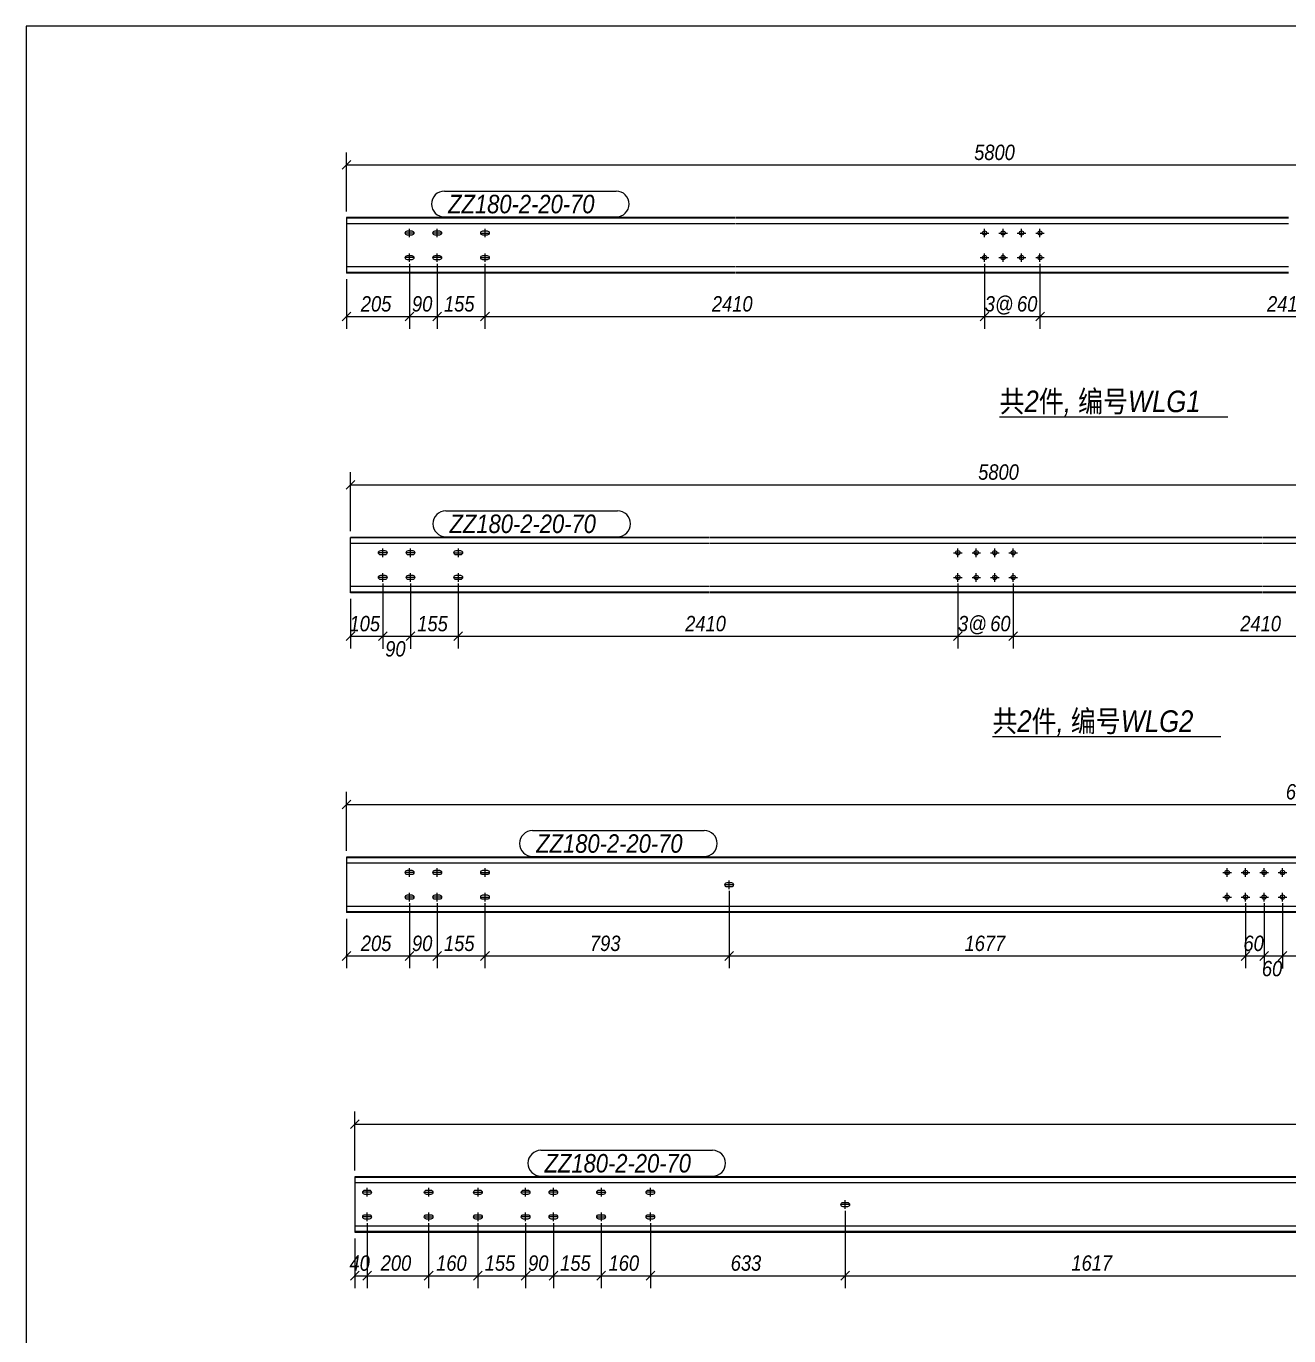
# Model space of a CAD drawing. Extents: x 857 to 4439, y -1249 to 4637.
# Drawn here: x 3255.8 to 3460.8, y 4424.6 to 4637.2 of the extents above; entities that cross this region are included whole.
import ezdxf

# ---------------------------------------------------------------- set-up
doc = ezdxf.new("R2010")
doc.units = 0
doc.header["$LTSCALE"] = 1000
doc.header["$MEASUREMENT"] = 0
doc.linetypes.add('XKITLINE00', pattern=[0])
doc.linetypes.add('XKITLINE02', pattern=[4, 2, -2])
for name, color, linetype, lineweight in [('Bolt', 7, 'Continuous', 0), ('DrawingSheet', 5, 'Continuous', 0), ('OtherObjectType', 1, 'Continuous', 0), ('Part', 2, 'Continuous', 0), ('PartMark', 3, 'Continuous', 0), ('Z-DIMENSIONS', 1, 'Continuous', 0)]:
    doc.layers.add(name, color=color, linetype=linetype, lineweight=lineweight)
doc.styles.add('Arial Italic', font='ariali.ttf')

# ---------------------------------------------------------------- blocks, each defined once
blk = doc.blocks.new('屋面檩条B区高跨一')
at = {"layer": 'Bolt', "color": 3, "linetype": 'XKITLINE00', "lineweight": 0}
for p, q in [((66.55, 381.43), (66.58, 381.56)), ((66.58, 381.3), (66.55, 381.43)), ((66.55, 381.43), (66.55, 381.43)), ((67.95, 381.43), (66.55, 381.43)), ((66.58, 381.56), (66.65, 381.68)), ((66.65, 381.18), (66.58, 381.3)), ((66.65, 381.68), (66.77, 381.75)), ((66.77, 381.11), (66.65, 381.18)), ((66.77, 381.75), (66.9, 381.78)), ((66.9, 381.08), (66.77, 381.11)), ((66.9, 381.78), (67.6, 381.78)), ((67.6, 381.08), (66.9, 381.08)), ((67.25, 380.73), (67.25, 382.13)), ((67.6, 381.78), (67.73, 381.75)), ((67.73, 381.11), (67.6, 381.08)), ((67.73, 381.75), (67.85, 381.68)), ((67.85, 381.18), (67.73, 381.11)), ((67.85, 381.68), (67.92, 381.56)), ((67.92, 381.3), (67.85, 381.18)), ((67.92, 381.56), (67.95, 381.43)), ((67.95, 381.43), (67.92, 381.3)), ((67.95, 381.43), (67.95, 381.43)), ((71.05, 381.43), (71.08, 381.56)), ((71.08, 381.3), (71.05, 381.43)), ((71.05, 381.43), (71.05, 381.43)), ((72.45, 381.43), (71.05, 381.43)), ((71.08, 381.56), (71.15, 381.68)), ((71.15, 381.18), (71.08, 381.3)), ((71.15, 381.68), (71.27, 381.75)), ((71.27, 381.11), (71.15, 381.18)), ((71.27, 381.75), (71.4, 381.78)), ((71.4, 381.08), (71.27, 381.11)), ((71.4, 381.78), (72.1, 381.78)), ((72.1, 381.08), (71.4, 381.08)), ((71.75, 380.73), (71.75, 382.13)), ((72.1, 381.78), (72.23, 381.75)), ((72.23, 381.11), (72.1, 381.08)), ((72.23, 381.75), (72.35, 381.68)), ((72.35, 381.18), (72.23, 381.11)), ((72.35, 381.68), (72.42, 381.56)), ((72.42, 381.3), (72.35, 381.18)), ((72.42, 381.56), (72.45, 381.43)), ((72.45, 381.43), (72.42, 381.3)), ((72.45, 381.43), (72.45, 381.43)), ((78.8, 381.43), (78.83, 381.56)), ((78.83, 381.29), (78.8, 381.43)), ((78.8, 381.43), (78.8, 381.43)), ((78.8, 381.43), (80.2, 381.43)), ((78.83, 381.56), (78.9, 381.68)), ((78.9, 381.18), (78.83, 381.29)), ((78.9, 381.68), (79.02, 381.75)), ((79.02, 381.11), (78.9, 381.18)), ((79.02, 381.75), (79.15, 381.78)), ((79.15, 381.08), (79.02, 381.11)), ((79.15, 381.78), (79.85, 381.78)), ((79.85, 381.08), (79.15, 381.08)), ((79.5, 382.13), (79.5, 380.73)), ((79.85, 381.78), (79.98, 381.75)), ((79.98, 381.11), (79.85, 381.08)), ((79.98, 381.75), (80.1, 381.68)), ((80.1, 381.18), (79.98, 381.11)), ((80.1, 381.68), (80.17, 381.56)), ((80.17, 381.29), (80.1, 381.18)), ((80.17, 381.56), (80.2, 381.43)), ((80.2, 381.43), (80.17, 381.29)), ((80.2, 381.43), (80.2, 381.43)), ((159.92, 381.43), (161.32, 381.43)), ((160.62, 380.73), (160.62, 382.13)), ((162.92, 381.43), (164.32, 381.43)), ((163.62, 380.73), (163.62, 382.13)), ((165.92, 381.43), (167.32, 381.43)), ((166.62, 380.73), (166.62, 382.13)), ((168.92, 381.43), (170.32, 381.43)), ((169.62, 380.73), (169.62, 382.13)), ((66.55, 377.43), (66.58, 377.56)), ((66.58, 377.3), (66.55, 377.43)), ((66.55, 377.43), (66.55, 377.43)), ((67.95, 377.43), (66.55, 377.43)), ((66.58, 377.56), (66.65, 377.68)), ((66.65, 377.18), (66.58, 377.3)), ((66.65, 377.68), (66.77, 377.75)), ((66.77, 377.11), (66.65, 377.18)), ((66.77, 377.75), (66.9, 377.78)), ((66.9, 377.08), (66.77, 377.11)), ((66.9, 377.78), (67.6, 377.78)), ((67.6, 377.08), (66.9, 377.08)), ((67.25, 376.73), (67.25, 378.13)), ((67.6, 377.78), (67.73, 377.75)), ((67.73, 377.11), (67.6, 377.08)), ((67.73, 377.75), (67.85, 377.68)), ((67.85, 377.18), (67.73, 377.11)), ((67.85, 377.68), (67.92, 377.56)), ((67.92, 377.3), (67.85, 377.18)), ((67.92, 377.56), (67.95, 377.43)), ((67.95, 377.43), (67.92, 377.3)), ((67.95, 377.43), (67.95, 377.43)), ((71.05, 377.43), (71.08, 377.56)), ((71.08, 377.3), (71.05, 377.43)), ((71.05, 377.43), (71.05, 377.43)), ((72.45, 377.43), (71.05, 377.43)), ((71.08, 377.56), (71.15, 377.68)), ((71.15, 377.18), (71.08, 377.3)), ((71.15, 377.68), (71.27, 377.75)), ((71.27, 377.11), (71.15, 377.18)), ((71.27, 377.75), (71.4, 377.78)), ((71.4, 377.08), (71.27, 377.11)), ((71.4, 377.78), (72.1, 377.78)), ((72.1, 377.08), (71.4, 377.08)), ((71.75, 376.73), (71.75, 378.13)), ((72.1, 377.78), (72.23, 377.75)), ((72.23, 377.11), (72.1, 377.08)), ((72.23, 377.75), (72.35, 377.68)), ((72.35, 377.18), (72.23, 377.11)), ((72.35, 377.68), (72.42, 377.56)), ((72.42, 377.3), (72.35, 377.18)), ((72.42, 377.56), (72.45, 377.43)), ((72.45, 377.43), (72.42, 377.3)), ((72.45, 377.43), (72.45, 377.43)), ((78.8, 377.43), (78.83, 377.56)), ((78.83, 377.29), (78.8, 377.43)), ((78.8, 377.43), (78.8, 377.43)), ((78.8, 377.43), (80.2, 377.43)), ((78.83, 377.56), (78.9, 377.68)), ((78.9, 377.18), (78.83, 377.29)), ((78.9, 377.68), (79.02, 377.75)), ((79.02, 377.11), (78.9, 377.18)), ((79.02, 377.75), (79.15, 377.78)), ((79.15, 377.08), (79.02, 377.11)), ((79.15, 377.78), (79.85, 377.78)), ((79.85, 377.08), (79.15, 377.08)), ((79.5, 378.13), (79.5, 376.73)), ((79.85, 377.78), (79.98, 377.75)), ((79.98, 377.11), (79.85, 377.08)), ((79.98, 377.75), (80.1, 377.68)), ((80.1, 377.18), (79.98, 377.11)), ((80.1, 377.68), (80.17, 377.56)), ((80.17, 377.29), (80.1, 377.18)), ((80.17, 377.56), (80.2, 377.43)), ((80.2, 377.43), (80.17, 377.29)), ((80.2, 377.43), (80.2, 377.43)), ((159.92, 377.43), (161.32, 377.43)), ((160.62, 376.73), (160.62, 378.13)), ((162.92, 377.43), (164.32, 377.43)), ((163.62, 376.73), (163.62, 378.13)), ((165.92, 377.43), (167.32, 377.43)), ((166.62, 376.73), (166.62, 378.13)), ((168.92, 377.43), (170.32, 377.43)), ((169.62, 376.73), (169.62, 378.13)), ((62.21, 329.53), (62.23, 329.66)), ((62.23, 329.4), (62.21, 329.53)), ((62.21, 329.53), (62.21, 329.53)), ((63.61, 329.53), (62.21, 329.53)), ((62.23, 329.66), (62.31, 329.78)), ((62.31, 329.78), (62.42, 329.85)), ((62.42, 329.85), (62.56, 329.88)), ((62.56, 329.88), (63.26, 329.88)), ((62.91, 328.83), (62.91, 330.23)), ((63.26, 329.88), (63.39, 329.85)), ((63.39, 329.85), (63.5, 329.78)), ((63.5, 329.78), (63.58, 329.66)), ((63.58, 329.66), (63.61, 329.53)), ((63.61, 329.53), (63.58, 329.4)), ((63.61, 329.53), (63.61, 329.53)), ((66.71, 329.53), (66.73, 329.66)), ((66.73, 329.4), (66.71, 329.53)), ((66.71, 329.53), (66.71, 329.53)), ((68.11, 329.53), (66.71, 329.53)), ((66.73, 329.66), (66.81, 329.78)), ((66.81, 329.78), (66.92, 329.85)), ((66.92, 329.85), (67.06, 329.88)), ((67.06, 329.88), (67.76, 329.88)), ((67.41, 328.83), (67.41, 330.23)), ((67.76, 329.88), (67.89, 329.85)), ((67.89, 329.85), (68, 329.78)), ((68, 329.78), (68.08, 329.66)), ((68.08, 329.66), (68.11, 329.53)), ((68.11, 329.53), (68.08, 329.4)), ((68.11, 329.53), (68.11, 329.53)), ((74.46, 329.53), (74.48, 329.66)), ((74.48, 329.4), (74.46, 329.53)), ((74.46, 329.53), (74.46, 329.53)), ((74.46, 329.53), (75.86, 329.53)), ((74.48, 329.66), (74.56, 329.78)), ((74.56, 329.78), (74.67, 329.85)), ((74.67, 329.85), (74.81, 329.88)), ((74.81, 329.88), (75.51, 329.88)), ((75.16, 330.23), (75.16, 328.83)), ((75.51, 329.88), (75.64, 329.85)), ((75.64, 329.85), (75.75, 329.78)), ((75.75, 329.78), (75.83, 329.66)), ((75.83, 329.66), (75.86, 329.53)), ((75.86, 329.53), (75.83, 329.4)), ((75.86, 329.53), (75.86, 329.53)), ((155.58, 329.53), (156.98, 329.53)), ((156.28, 328.83), (156.28, 330.23)), ((158.58, 329.53), (159.98, 329.53)), ((159.28, 328.83), (159.28, 330.23)), ((161.58, 329.53), (162.98, 329.53)), ((162.28, 328.83), (162.28, 330.23)), ((164.58, 329.53), (165.98, 329.53)), ((165.28, 328.83), (165.28, 330.23)), ((62.31, 329.28), (62.23, 329.4)), ((62.42, 329.21), (62.31, 329.28)), ((62.56, 329.18), (62.42, 329.21)), ((63.26, 329.18), (62.56, 329.18)), ((63.39, 329.21), (63.26, 329.18)), ((63.5, 329.28), (63.39, 329.21)), ((63.58, 329.4), (63.5, 329.28)), ((66.81, 329.28), (66.73, 329.4)), ((66.92, 329.21), (66.81, 329.28)), ((67.06, 329.18), (66.92, 329.21)), ((67.76, 329.18), (67.06, 329.18)), ((67.89, 329.21), (67.76, 329.18)), ((68, 329.28), (67.89, 329.21)), ((68.08, 329.4), (68, 329.28)), ((74.56, 329.28), (74.48, 329.4)), ((74.67, 329.21), (74.56, 329.28)), ((74.81, 329.18), (74.67, 329.21)), ((75.51, 329.18), (74.81, 329.18)), ((75.64, 329.21), (75.51, 329.18)), ((75.75, 329.28), (75.64, 329.21)), ((75.83, 329.4), (75.75, 329.28)), ((62.21, 325.53), (62.23, 325.66)), ((62.23, 325.4), (62.21, 325.53)), ((62.21, 325.53), (62.21, 325.53)), ((63.61, 325.53), (62.21, 325.53)), ((62.23, 325.66), (62.31, 325.78)), ((62.31, 325.28), (62.23, 325.4)), ((62.31, 325.78), (62.42, 325.85)), ((62.42, 325.21), (62.31, 325.28)), ((62.42, 325.85), (62.56, 325.88)), ((62.56, 325.88), (63.26, 325.88)), ((62.91, 324.83), (62.91, 326.23)), ((63.26, 325.88), (63.39, 325.85)), ((63.39, 325.85), (63.5, 325.78)), ((63.5, 325.28), (63.39, 325.21)), ((63.5, 325.78), (63.58, 325.66)), ((63.58, 325.4), (63.5, 325.28)), ((63.58, 325.66), (63.61, 325.53)), ((63.61, 325.53), (63.58, 325.4)), ((63.61, 325.53), (63.61, 325.53)), ((66.71, 325.53), (66.73, 325.66)), ((66.73, 325.4), (66.71, 325.53)), ((66.71, 325.53), (66.71, 325.53)), ((68.11, 325.53), (66.71, 325.53)), ((66.73, 325.66), (66.81, 325.78)), ((66.81, 325.28), (66.73, 325.4)), ((66.81, 325.78), (66.92, 325.85)), ((66.92, 325.21), (66.81, 325.28)), ((66.92, 325.85), (67.06, 325.88)), ((67.06, 325.88), (67.76, 325.88)), ((67.41, 324.83), (67.41, 326.23)), ((67.76, 325.88), (67.89, 325.85)), ((67.89, 325.85), (68, 325.78)), ((68, 325.28), (67.89, 325.21)), ((68, 325.78), (68.08, 325.66)), ((68.08, 325.4), (68, 325.28)), ((68.08, 325.66), (68.11, 325.53)), ((68.11, 325.53), (68.08, 325.4)), ((68.11, 325.53), (68.11, 325.53)), ((74.46, 325.53), (74.48, 325.66)), ((74.48, 325.4), (74.46, 325.53)), ((74.46, 325.53), (74.46, 325.53)), ((74.46, 325.53), (75.86, 325.53)), ((74.48, 325.66), (74.56, 325.78)), ((74.56, 325.28), (74.48, 325.4)), ((74.56, 325.78), (74.67, 325.85)), ((74.67, 325.21), (74.56, 325.28)), ((74.67, 325.85), (74.81, 325.88)), ((74.81, 325.88), (75.51, 325.88)), ((75.16, 326.23), (75.16, 324.83)), ((75.51, 325.88), (75.64, 325.85)), ((75.64, 325.85), (75.75, 325.78)), ((75.75, 325.28), (75.64, 325.21)), ((75.75, 325.78), (75.83, 325.66)), ((75.83, 325.4), (75.75, 325.28)), ((75.83, 325.66), (75.86, 325.53)), ((75.86, 325.53), (75.83, 325.4)), ((75.86, 325.53), (75.86, 325.53)), ((155.58, 325.53), (156.98, 325.53)), ((156.28, 324.83), (156.28, 326.23)), ((158.58, 325.53), (159.98, 325.53)), ((159.28, 324.83), (159.28, 326.23)), ((161.58, 325.53), (162.98, 325.53)), ((162.28, 324.83), (162.28, 326.23)), ((164.58, 325.53), (165.98, 325.53)), ((165.28, 324.83), (165.28, 326.23)), ((62.56, 325.18), (62.42, 325.21)), ((63.26, 325.18), (62.56, 325.18)), ((63.39, 325.21), (63.26, 325.18)), ((67.06, 325.18), (66.92, 325.21)), ((67.76, 325.18), (67.06, 325.18)), ((67.89, 325.21), (67.76, 325.18)), ((74.81, 325.18), (74.67, 325.21)), ((75.51, 325.18), (74.81, 325.18)), ((75.64, 325.21), (75.51, 325.18)), ((66.55, 277.63), (66.58, 277.77)), ((66.58, 277.5), (66.55, 277.63)), ((66.55, 277.63), (66.55, 277.63)), ((67.95, 277.63), (66.55, 277.63)), ((66.58, 277.77), (66.65, 277.88)), ((66.65, 277.38), (66.58, 277.5)), ((66.65, 277.88), (66.77, 277.95)), ((66.77, 277.31), (66.65, 277.38)), ((66.77, 277.95), (66.9, 277.98)), ((66.9, 277.28), (66.77, 277.31)), ((66.9, 277.98), (67.6, 277.98)), ((67.6, 277.28), (66.9, 277.28)), ((67.25, 276.93), (67.25, 278.33)), ((67.6, 277.98), (67.73, 277.95)), ((67.73, 277.31), (67.6, 277.28)), ((67.73, 277.95), (67.85, 277.88)), ((67.85, 277.38), (67.73, 277.31)), ((67.85, 277.88), (67.92, 277.77)), ((67.92, 277.5), (67.85, 277.38)), ((67.92, 277.77), (67.95, 277.63)), ((67.95, 277.63), (67.92, 277.5)), ((67.95, 277.63), (67.95, 277.63)), ((71.05, 277.63), (71.08, 277.77)), ((71.08, 277.5), (71.05, 277.63)), ((71.05, 277.63), (71.05, 277.63)), ((72.45, 277.63), (71.05, 277.63)), ((71.08, 277.77), (71.15, 277.88)), ((71.15, 277.38), (71.08, 277.5)), ((71.15, 277.88), (71.27, 277.95)), ((71.27, 277.31), (71.15, 277.38)), ((71.27, 277.95), (71.4, 277.98)), ((71.4, 277.28), (71.27, 277.31)), ((71.4, 277.98), (72.1, 277.98)), ((72.1, 277.28), (71.4, 277.28)), ((71.75, 276.93), (71.75, 278.33)), ((72.1, 277.98), (72.23, 277.95)), ((72.23, 277.31), (72.1, 277.28)), ((72.23, 277.95), (72.35, 277.88)), ((72.35, 277.38), (72.23, 277.31)), ((72.35, 277.88), (72.42, 277.77)), ((72.42, 277.5), (72.35, 277.38)), ((72.42, 277.77), (72.45, 277.63)), ((72.45, 277.63), (72.42, 277.5)), ((72.45, 277.63), (72.45, 277.63)), ((78.8, 277.63), (78.83, 277.76)), ((78.83, 277.5), (78.8, 277.63)), ((78.8, 277.63), (78.8, 277.63)), ((78.8, 277.63), (80.2, 277.63)), ((78.83, 277.76), (78.9, 277.88)), ((78.9, 277.38), (78.83, 277.5)), ((78.9, 277.88), (79.02, 277.95)), ((79.02, 277.31), (78.9, 277.38)), ((79.02, 277.95), (79.15, 277.98)), ((79.15, 277.28), (79.02, 277.31)), ((79.15, 277.98), (79.85, 277.98)), ((79.85, 277.28), (79.15, 277.28)), ((79.5, 278.33), (79.5, 276.93)), ((79.85, 277.98), (79.98, 277.95)), ((79.98, 277.31), (79.85, 277.28)), ((79.98, 277.95), (80.1, 277.88)), ((80.1, 277.38), (79.98, 277.31)), ((80.1, 277.88), (80.17, 277.76)), ((80.17, 277.5), (80.1, 277.38)), ((80.17, 277.76), (80.2, 277.63)), ((80.2, 277.63), (80.17, 277.5)), ((80.2, 277.63), (80.2, 277.63)), ((199.3, 277.63), (200.7, 277.63)), ((200, 276.93), (200, 278.33)), ((202.3, 277.63), (203.7, 277.63)), ((203, 276.93), (203, 278.33)), ((205.3, 277.63), (206.7, 277.63)), ((206, 276.93), (206, 278.33)), ((208.3, 277.63), (209.7, 277.63)), ((209, 276.93), (209, 278.33)), ((67.25, 272.93), (67.25, 274.33)), ((71.75, 272.93), (71.75, 274.33)), ((79.5, 274.33), (79.5, 272.93)), ((118.45, 275.63), (118.48, 275.77)), ((118.48, 275.5), (118.45, 275.63)), ((118.45, 275.63), (118.45, 275.63)), ((119.85, 275.63), (118.45, 275.63)), ((118.48, 275.77), (118.55, 275.88)), ((118.55, 275.38), (118.48, 275.5)), ((118.55, 275.88), (118.67, 275.95)), ((118.67, 275.31), (118.55, 275.38)), ((118.67, 275.95), (118.8, 275.98)), ((118.8, 275.28), (118.67, 275.31)), ((118.8, 275.98), (119.5, 275.98)), ((119.5, 275.28), (118.8, 275.28)), ((119.15, 274.93), (119.15, 276.33)), ((119.5, 275.98), (119.63, 275.95)), ((119.63, 275.31), (119.5, 275.28)), ((119.63, 275.95), (119.75, 275.88)), ((119.75, 275.38), (119.63, 275.31)), ((119.75, 275.88), (119.82, 275.77)), ((119.82, 275.5), (119.75, 275.38)), ((119.82, 275.77), (119.85, 275.63)), ((119.85, 275.63), (119.82, 275.5)), ((119.85, 275.63), (119.85, 275.63)), ((200, 272.93), (200, 274.33)), ((203, 272.93), (203, 274.33)), ((206, 272.93), (206, 274.33)), ((209, 272.93), (209, 274.33)), ((66.55, 273.63), (66.58, 273.77)), ((66.58, 273.5), (66.55, 273.63)), ((66.55, 273.63), (66.55, 273.63)), ((67.95, 273.63), (66.55, 273.63)), ((66.58, 273.77), (66.65, 273.88)), ((66.65, 273.38), (66.58, 273.5)), ((66.65, 273.88), (66.77, 273.95)), ((66.77, 273.31), (66.65, 273.38)), ((66.77, 273.95), (66.9, 273.98)), ((66.9, 273.28), (66.77, 273.31)), ((66.9, 273.98), (67.6, 273.98)), ((67.6, 273.28), (66.9, 273.28)), ((67.6, 273.98), (67.73, 273.95)), ((67.73, 273.31), (67.6, 273.28)), ((67.73, 273.95), (67.85, 273.88)), ((67.85, 273.38), (67.73, 273.31)), ((67.85, 273.88), (67.92, 273.77)), ((67.92, 273.5), (67.85, 273.38)), ((67.92, 273.77), (67.95, 273.63)), ((67.95, 273.63), (67.92, 273.5)), ((67.95, 273.63), (67.95, 273.63)), ((71.05, 273.63), (71.08, 273.77)), ((71.08, 273.5), (71.05, 273.63)), ((71.05, 273.63), (71.05, 273.63)), ((72.45, 273.63), (71.05, 273.63)), ((71.08, 273.77), (71.15, 273.88)), ((71.15, 273.38), (71.08, 273.5)), ((71.15, 273.88), (71.27, 273.95)), ((71.27, 273.31), (71.15, 273.38)), ((71.27, 273.95), (71.4, 273.98)), ((71.4, 273.28), (71.27, 273.31)), ((71.4, 273.98), (72.1, 273.98)), ((72.1, 273.28), (71.4, 273.28)), ((72.1, 273.98), (72.23, 273.95)), ((72.23, 273.31), (72.1, 273.28)), ((72.23, 273.95), (72.35, 273.88)), ((72.35, 273.38), (72.23, 273.31)), ((72.35, 273.88), (72.42, 273.77)), ((72.42, 273.5), (72.35, 273.38)), ((72.42, 273.77), (72.45, 273.63)), ((72.45, 273.63), (72.42, 273.5)), ((72.45, 273.63), (72.45, 273.63)), ((78.8, 273.63), (78.83, 273.76)), ((78.83, 273.5), (78.8, 273.63)), ((78.8, 273.63), (78.8, 273.63)), ((78.8, 273.63), (80.2, 273.63)), ((78.83, 273.76), (78.9, 273.88)), ((78.9, 273.38), (78.83, 273.5)), ((78.9, 273.88), (79.02, 273.95)), ((79.02, 273.31), (78.9, 273.38)), ((79.02, 273.95), (79.15, 273.98)), ((79.15, 273.28), (79.02, 273.31)), ((79.15, 273.98), (79.85, 273.98)), ((79.85, 273.28), (79.15, 273.28)), ((79.85, 273.98), (79.98, 273.95)), ((79.98, 273.31), (79.85, 273.28)), ((79.98, 273.95), (80.1, 273.88)), ((80.1, 273.38), (79.98, 273.31)), ((80.1, 273.88), (80.17, 273.76)), ((80.17, 273.5), (80.1, 273.38)), ((80.17, 273.76), (80.2, 273.63)), ((80.2, 273.63), (80.17, 273.5)), ((80.2, 273.63), (80.2, 273.63)), ((199.3, 273.63), (200.7, 273.63)), ((202.3, 273.63), (203.7, 273.63)), ((205.3, 273.63), (206.7, 273.63)), ((208.3, 273.63), (209.7, 273.63)), ((59.65, 225.73), (59.68, 225.87)), ((59.68, 225.6), (59.65, 225.73)), ((59.65, 225.73), (59.65, 225.73)), ((61.05, 225.73), (59.65, 225.73)), ((59.68, 225.87), (59.76, 225.98)), ((59.76, 225.48), (59.68, 225.6)), ((59.76, 225.98), (59.87, 226.06)), ((59.87, 225.41), (59.76, 225.48)), ((59.87, 226.06), (60, 226.08)), ((60, 225.38), (59.87, 225.41)), ((60, 226.08), (60.7, 226.08)), ((60.7, 225.38), (60, 225.38)), ((60.35, 225.03), (60.35, 226.43)), ((60.7, 226.08), (60.84, 226.06)), ((60.84, 225.41), (60.7, 225.38)), ((60.84, 226.06), (60.95, 225.98)), ((60.95, 225.48), (60.84, 225.41)), ((60.95, 225.98), (61.03, 225.87)), ((61.03, 225.6), (60.95, 225.48)), ((61.03, 225.87), (61.05, 225.73)), ((61.05, 225.73), (61.03, 225.6)), ((61.05, 225.73), (61.05, 225.73)), ((69.65, 225.73), (69.68, 225.87)), ((69.68, 225.6), (69.65, 225.73)), ((69.65, 225.73), (69.65, 225.73)), ((69.65, 225.73), (71.05, 225.73)), ((69.68, 225.87), (69.76, 225.98)), ((69.76, 225.48), (69.68, 225.6)), ((69.76, 225.98), (69.87, 226.06)), ((69.87, 225.41), (69.76, 225.48)), ((69.87, 226.06), (70, 226.08)), ((70, 225.38), (69.87, 225.41)), ((70, 226.08), (70.7, 226.08)), ((70.7, 225.38), (70, 225.38)), ((70.35, 226.43), (70.35, 225.03)), ((70.7, 226.08), (70.84, 226.06)), ((70.84, 225.41), (70.7, 225.38)), ((70.84, 226.06), (70.95, 225.98)), ((70.95, 225.48), (70.84, 225.41)), ((70.95, 225.98), (71.03, 225.87)), ((71.03, 225.6), (70.95, 225.48)), ((71.03, 225.87), (71.05, 225.73)), ((71.05, 225.73), (71.03, 225.6)), ((71.05, 225.73), (71.05, 225.73)), ((77.65, 225.73), (77.68, 225.87)), ((77.68, 225.6), (77.65, 225.73)), ((77.65, 225.73), (77.65, 225.73)), ((77.65, 225.73), (79.05, 225.73)), ((77.68, 225.87), (77.76, 225.98)), ((77.76, 225.48), (77.68, 225.6)), ((77.76, 225.98), (77.87, 226.06)), ((77.87, 225.41), (77.76, 225.48)), ((77.87, 226.06), (78, 226.08)), ((78, 225.38), (77.87, 225.41)), ((78, 226.08), (78.7, 226.08)), ((78.7, 225.38), (78, 225.38)), ((78.35, 226.43), (78.35, 225.03)), ((78.7, 226.08), (78.84, 226.06)), ((78.84, 225.41), (78.7, 225.38)), ((78.84, 226.06), (78.95, 225.98)), ((78.95, 225.48), (78.84, 225.41)), ((78.95, 225.98), (79.03, 225.87)), ((79.03, 225.6), (78.95, 225.48)), ((79.03, 225.87), (79.05, 225.73)), ((79.05, 225.73), (79.03, 225.6)), ((79.05, 225.73), (79.05, 225.73)), ((85.4, 225.73), (85.43, 225.87)), ((85.43, 225.6), (85.4, 225.73)), ((85.4, 225.73), (85.4, 225.73)), ((86.8, 225.73), (85.4, 225.73)), ((85.43, 225.87), (85.51, 225.98)), ((85.51, 225.49), (85.43, 225.6)), ((85.51, 225.98), (85.62, 226.06)), ((85.62, 225.41), (85.51, 225.49)), ((85.62, 226.06), (85.75, 226.08)), ((85.75, 225.38), (85.62, 225.41)), ((85.75, 226.08), (86.45, 226.08)), ((86.45, 225.38), (85.75, 225.38)), ((86.1, 225.03), (86.1, 226.43)), ((86.45, 226.08), (86.59, 226.06)), ((86.59, 225.41), (86.45, 225.38)), ((86.59, 226.06), (86.7, 225.98)), ((86.7, 225.49), (86.59, 225.41)), ((86.7, 225.98), (86.78, 225.87)), ((86.78, 225.6), (86.7, 225.49)), ((86.78, 225.87), (86.8, 225.73)), ((86.8, 225.73), (86.78, 225.6)), ((86.8, 225.73), (86.8, 225.73)), ((89.9, 225.73), (89.93, 225.87)), ((89.93, 225.6), (89.9, 225.73)), ((89.9, 225.73), (89.9, 225.73)), ((91.3, 225.73), (89.9, 225.73)), ((89.93, 225.87), (90.01, 225.98)), ((90.01, 225.49), (89.93, 225.6)), ((90.01, 225.98), (90.12, 226.06)), ((90.12, 225.41), (90.01, 225.49)), ((90.12, 226.06), (90.25, 226.08)), ((90.25, 225.38), (90.12, 225.41)), ((90.25, 226.08), (90.95, 226.08)), ((90.95, 225.38), (90.25, 225.38)), ((90.6, 225.03), (90.6, 226.43)), ((90.95, 226.08), (91.09, 226.06)), ((91.09, 225.41), (90.95, 225.38)), ((91.09, 226.06), (91.2, 225.98)), ((91.2, 225.49), (91.09, 225.41)), ((91.2, 225.98), (91.28, 225.87)), ((91.28, 225.6), (91.2, 225.49)), ((91.28, 225.87), (91.3, 225.73)), ((91.3, 225.73), (91.28, 225.6)), ((91.3, 225.73), (91.3, 225.73)), ((97.65, 225.73), (97.68, 225.87)), ((97.68, 225.6), (97.65, 225.73)), ((97.65, 225.73), (97.65, 225.73)), ((97.65, 225.73), (99.05, 225.73)), ((97.68, 225.87), (97.76, 225.98)), ((97.76, 225.48), (97.68, 225.6)), ((97.76, 225.98), (97.87, 226.06)), ((97.87, 225.41), (97.76, 225.48)), ((97.87, 226.06), (98, 226.08)), ((98, 225.38), (97.87, 225.41)), ((98, 226.08), (98.7, 226.08)), ((98.7, 225.38), (98, 225.38)), ((98.35, 226.43), (98.35, 225.03)), ((98.7, 226.08), (98.84, 226.06)), ((98.84, 225.41), (98.7, 225.38)), ((98.84, 226.06), (98.95, 225.98)), ((98.95, 225.48), (98.84, 225.41)), ((98.95, 225.98), (99.03, 225.87)), ((99.03, 225.6), (98.95, 225.48)), ((99.03, 225.87), (99.05, 225.73)), ((99.05, 225.73), (99.03, 225.6)), ((99.05, 225.73), (99.05, 225.73)), ((105.65, 225.73), (105.68, 225.87)), ((105.68, 225.6), (105.65, 225.73)), ((105.65, 225.73), (105.65, 225.73)), ((107.05, 225.73), (105.65, 225.73)), ((105.68, 225.87), (105.76, 225.98)), ((105.76, 225.48), (105.68, 225.6)), ((105.76, 225.98), (105.87, 226.06)), ((105.87, 225.41), (105.76, 225.48)), ((105.87, 226.06), (106, 226.08)), ((106, 225.38), (105.87, 225.41)), ((106, 226.08), (106.7, 226.08)), ((106.7, 225.38), (106, 225.38)), ((106.35, 225.03), (106.35, 226.43)), ((106.7, 226.08), (106.84, 226.06)), ((106.84, 225.41), (106.7, 225.38)), ((106.84, 226.06), (106.95, 225.98)), ((106.95, 225.48), (106.84, 225.41)), ((106.95, 225.98), (107.03, 225.87)), ((107.03, 225.6), (106.95, 225.48)), ((107.03, 225.87), (107.05, 225.73)), ((107.05, 225.73), (107.03, 225.6)), ((107.05, 225.73), (107.05, 225.73)), ((137.3, 223.73), (137.33, 223.87)), ((137.33, 223.6), (137.3, 223.73)), ((137.3, 223.73), (137.3, 223.73)), ((138.7, 223.73), (137.3, 223.73)), ((137.33, 223.87), (137.41, 223.98)), ((137.41, 223.48), (137.33, 223.6)), ((137.41, 223.98), (137.52, 224.06)), ((137.52, 223.41), (137.41, 223.48)), ((137.52, 224.06), (137.65, 224.08)), ((137.65, 223.38), (137.52, 223.41)), ((137.65, 224.08), (138.35, 224.08)), ((138.35, 223.38), (137.65, 223.38)), ((138, 223.03), (138, 224.43)), ((138.35, 224.08), (138.49, 224.06)), ((138.49, 223.41), (138.35, 223.38)), ((138.49, 224.06), (138.6, 223.98)), ((138.6, 223.48), (138.49, 223.41)), ((138.6, 223.98), (138.68, 223.87)), ((138.68, 223.6), (138.6, 223.48)), ((138.68, 223.87), (138.7, 223.73)), ((138.7, 223.73), (138.68, 223.6)), ((138.7, 223.73), (138.7, 223.73)), ((59.65, 221.73), (59.68, 221.87)), ((59.68, 221.6), (59.65, 221.73)), ((59.65, 221.73), (59.65, 221.73)), ((61.05, 221.73), (59.65, 221.73)), ((59.68, 221.87), (59.76, 221.98)), ((59.76, 221.48), (59.68, 221.6)), ((59.76, 221.98), (59.87, 222.06)), ((59.87, 221.41), (59.76, 221.48)), ((59.87, 222.06), (60, 222.08)), ((60, 221.38), (59.87, 221.41)), ((60, 222.08), (60.7, 222.08)), ((60.7, 221.38), (60, 221.38)), ((60.35, 221.03), (60.35, 222.43)), ((60.7, 222.08), (60.84, 222.06)), ((60.84, 221.41), (60.7, 221.38)), ((60.84, 222.06), (60.95, 221.98)), ((60.95, 221.48), (60.84, 221.41)), ((60.95, 221.98), (61.03, 221.87)), ((61.03, 221.6), (60.95, 221.48)), ((61.03, 221.87), (61.05, 221.73)), ((61.05, 221.73), (61.03, 221.6)), ((61.05, 221.73), (61.05, 221.73)), ((69.65, 221.73), (69.68, 221.87)), ((69.68, 221.6), (69.65, 221.73)), ((69.65, 221.73), (69.65, 221.73)), ((69.65, 221.73), (71.05, 221.73)), ((69.68, 221.87), (69.76, 221.98)), ((69.76, 221.48), (69.68, 221.6)), ((69.76, 221.98), (69.87, 222.06)), ((69.87, 221.41), (69.76, 221.48)), ((69.87, 222.06), (70, 222.08)), ((70, 221.38), (69.87, 221.41)), ((70, 222.08), (70.7, 222.08)), ((70.7, 221.38), (70, 221.38)), ((70.35, 222.43), (70.35, 221.03)), ((70.7, 222.08), (70.84, 222.06)), ((70.84, 221.41), (70.7, 221.38)), ((70.84, 222.06), (70.95, 221.98)), ((70.95, 221.48), (70.84, 221.41)), ((70.95, 221.98), (71.03, 221.87)), ((71.03, 221.6), (70.95, 221.48)), ((71.03, 221.87), (71.05, 221.73)), ((71.05, 221.73), (71.03, 221.6)), ((71.05, 221.73), (71.05, 221.73)), ((77.65, 221.73), (77.68, 221.87)), ((77.68, 221.6), (77.65, 221.73)), ((77.65, 221.73), (77.65, 221.73)), ((77.65, 221.73), (79.05, 221.73)), ((77.68, 221.87), (77.76, 221.98)), ((77.76, 221.48), (77.68, 221.6)), ((77.76, 221.98), (77.87, 222.06)), ((77.87, 221.41), (77.76, 221.48)), ((77.87, 222.06), (78, 222.08)), ((78, 221.38), (77.87, 221.41)), ((78, 222.08), (78.7, 222.08)), ((78.7, 221.38), (78, 221.38)), ((78.35, 222.43), (78.35, 221.03)), ((78.7, 222.08), (78.84, 222.06)), ((78.84, 221.41), (78.7, 221.38)), ((78.84, 222.06), (78.95, 221.98)), ((78.95, 221.48), (78.84, 221.41)), ((78.95, 221.98), (79.03, 221.87)), ((79.03, 221.6), (78.95, 221.48)), ((79.03, 221.87), (79.05, 221.73)), ((79.05, 221.73), (79.03, 221.6)), ((79.05, 221.73), (79.05, 221.73)), ((85.4, 221.73), (85.43, 221.87)), ((85.43, 221.6), (85.4, 221.73)), ((85.4, 221.73), (85.4, 221.73)), ((86.8, 221.73), (85.4, 221.73)), ((85.43, 221.87), (85.51, 221.98)), ((85.51, 221.49), (85.43, 221.6)), ((85.51, 221.98), (85.62, 222.06)), ((85.62, 221.41), (85.51, 221.49)), ((85.62, 222.06), (85.75, 222.08)), ((85.75, 221.38), (85.62, 221.41)), ((85.75, 222.08), (86.45, 222.08)), ((86.45, 221.38), (85.75, 221.38)), ((86.1, 221.03), (86.1, 222.43)), ((86.45, 222.08), (86.59, 222.06)), ((86.59, 221.41), (86.45, 221.38)), ((86.59, 222.06), (86.7, 221.98)), ((86.7, 221.49), (86.59, 221.41)), ((86.7, 221.98), (86.78, 221.87)), ((86.78, 221.6), (86.7, 221.49)), ((86.78, 221.87), (86.8, 221.73)), ((86.8, 221.73), (86.78, 221.6)), ((86.8, 221.73), (86.8, 221.73)), ((89.9, 221.73), (89.93, 221.87)), ((89.93, 221.6), (89.9, 221.73)), ((89.9, 221.73), (89.9, 221.73)), ((91.3, 221.73), (89.9, 221.73)), ((89.93, 221.87), (90.01, 221.98)), ((90.01, 221.49), (89.93, 221.6)), ((90.01, 221.98), (90.12, 222.06)), ((90.12, 221.41), (90.01, 221.49)), ((90.12, 222.06), (90.25, 222.08)), ((90.25, 221.38), (90.12, 221.41)), ((90.25, 222.08), (90.95, 222.08)), ((90.95, 221.38), (90.25, 221.38)), ((90.6, 221.03), (90.6, 222.43)), ((90.95, 222.08), (91.09, 222.06)), ((91.09, 221.41), (90.95, 221.38)), ((91.09, 222.06), (91.2, 221.98)), ((91.2, 221.49), (91.09, 221.41)), ((91.2, 221.98), (91.28, 221.87)), ((91.28, 221.6), (91.2, 221.49)), ((91.28, 221.87), (91.3, 221.73)), ((91.3, 221.73), (91.28, 221.6)), ((91.3, 221.73), (91.3, 221.73)), ((97.65, 221.73), (97.68, 221.87)), ((97.68, 221.6), (97.65, 221.73)), ((97.65, 221.73), (97.65, 221.73)), ((97.65, 221.73), (99.05, 221.73)), ((97.68, 221.87), (97.76, 221.98)), ((97.76, 221.48), (97.68, 221.6)), ((97.76, 221.98), (97.87, 222.06)), ((97.87, 221.41), (97.76, 221.48)), ((97.87, 222.06), (98, 222.08)), ((98, 221.38), (97.87, 221.41)), ((98, 222.08), (98.7, 222.08)), ((98.7, 221.38), (98, 221.38)), ((98.35, 222.43), (98.35, 221.03)), ((98.7, 222.08), (98.84, 222.06)), ((98.84, 221.41), (98.7, 221.38)), ((98.84, 222.06), (98.95, 221.98)), ((98.95, 221.48), (98.84, 221.41)), ((98.95, 221.98), (99.03, 221.87)), ((99.03, 221.6), (98.95, 221.48)), ((99.03, 221.87), (99.05, 221.73)), ((99.05, 221.73), (99.03, 221.6)), ((99.05, 221.73), (99.05, 221.73)), ((105.65, 221.73), (105.68, 221.87)), ((105.68, 221.6), (105.65, 221.73)), ((105.65, 221.73), (105.65, 221.73)), ((107.05, 221.73), (105.65, 221.73)), ((105.68, 221.87), (105.76, 221.98)), ((105.76, 221.48), (105.68, 221.6)), ((105.76, 221.98), (105.87, 222.06)), ((105.87, 221.41), (105.76, 221.48)), ((105.87, 222.06), (106, 222.08)), ((106, 221.38), (105.87, 221.41)), ((106, 222.08), (106.7, 222.08)), ((106.7, 221.38), (106, 221.38)), ((106.35, 221.03), (106.35, 222.43)), ((106.7, 222.08), (106.84, 222.06)), ((106.84, 221.41), (106.7, 221.38)), ((106.84, 222.06), (106.95, 221.98)), ((106.95, 221.48), (106.84, 221.41)), ((106.95, 221.98), (107.03, 221.87)), ((107.03, 221.6), (106.95, 221.48)), ((107.03, 221.87), (107.05, 221.73)), ((107.05, 221.73), (107.03, 221.6)), ((107.05, 221.73), (107.05, 221.73))]:
    blk.add_line(p, q, dxfattribs=at)
for centre in [(160.62, 381.43), (163.62, 381.43), (166.62, 381.43), (169.62, 381.43), (160.62, 377.43), (163.62, 377.43), (166.62, 377.43), (169.62, 377.43), (156.28, 329.53), (159.28, 329.53), (162.28, 329.53), (165.28, 329.53), (156.28, 325.53), (159.28, 325.53), (162.28, 325.53), (165.28, 325.53), (200, 277.63), (203, 277.63), (206, 277.63), (209, 277.63), (200, 273.63), (203, 273.63), (206, 273.63), (209, 273.63)]:
    blk.add_circle(centre, 0.35, dxfattribs=at)
at = {"layer": 'DrawingSheet', "color": 5, "linetype": 'XKITLINE00', "lineweight": 0}
for p, q in [((589, 415), (5, 415)), ((5, 415), (5, 5))]:
    blk.add_line(p, q, dxfattribs=at)
at = {"layer": 'OtherObjectType', "color": 1, "linetype": 'XKITLINE00', "lineweight": 0}
for p, q in [((163.06, 351.6), (200.14, 351.6)), ((161.89, 299.7), (198.97, 299.7))]:
    blk.add_line(p, q, dxfattribs=at)
at = {"layer": 'Part', "color": 2, "linetype": 'XKITLINE00', "lineweight": 0}
for p, q in [((120.17, 383.93), (57, 383.93)), ((57, 383.93), (57, 374.93)), ((209.97, 383.93), (120.27, 383.93)), ((120.17, 375.93), (57, 375.93)), ((120.17, 374.93), (57, 374.93)), ((209.97, 375.93), (120.27, 375.93)), ((209.97, 374.93), (120.27, 374.93)), ((115.83, 332.03), (57.66, 332.03)), ((57.66, 323.03), (57.66, 332.03)), ((205.63, 332.03), (115.93, 332.03)), ((268.93, 332.03), (205.73, 332.03)), ((115.83, 324.03), (57.66, 324.03)), ((205.63, 324.03), (115.93, 324.03)), ((268.93, 324.03), (205.73, 324.03)), ((115.83, 323.03), (57.66, 323.03)), ((205.63, 323.03), (115.93, 323.03)), ((268.93, 323.03), (205.73, 323.03)), ((369.5, 280.13), (57, 280.13)), ((57, 280.13), (57, 271.13)), ((369.5, 272.13), (57, 272.13)), ((369.5, 271.13), (57, 271.13)), ((58.35, 228.23), (58.35, 219.23)), ((370.85, 228.23), (58.35, 228.23)), ((370.85, 220.23), (58.35, 220.23)), ((58.35, 219.23), (370.85, 219.23))]:
    blk.add_line(p, q, dxfattribs=at)
at = {"layer": 'Part', "color": 7, "linetype": 'XKITLINE02', "lineweight": 0}
for p, q in [((120.17, 383.83), (57, 383.83)), ((120.17, 382.93), (57, 382.93)), ((209.97, 383.83), (120.27, 383.83)), ((209.97, 382.93), (120.27, 382.93)), ((120.17, 375.03), (57, 375.03)), ((209.97, 375.03), (120.27, 375.03)), ((115.83, 331.93), (57.66, 331.93)), ((205.63, 331.93), (115.93, 331.93)), ((268.93, 331.93), (205.73, 331.93)), ((115.83, 331.03), (57.66, 331.03)), ((205.63, 331.03), (115.93, 331.03)), ((268.93, 331.03), (205.73, 331.03)), ((115.83, 323.13), (57.66, 323.13)), ((205.63, 323.13), (115.93, 323.13)), ((268.93, 323.13), (205.73, 323.13)), ((369.5, 280.03), (57, 280.03)), ((369.5, 279.13), (57, 279.13)), ((369.5, 271.23), (57, 271.23)), ((370.85, 228.13), (58.35, 228.13)), ((370.85, 227.23), (58.35, 227.23)), ((370.85, 219.33), (58.35, 219.33))]:
    blk.add_line(p, q, dxfattribs=at)
at = {"layer": 'PartMark', "color": 1, "linetype": 'XKITLINE00', "lineweight": 0}
for p, q in [((72.92, 388.23), (100.8, 388.23)), ((72.92, 384.03), (100.8, 384.03)), ((73.15, 336.33), (101.03, 336.33)), ((73.15, 332.13), (101.03, 332.13)), ((87.22, 284.43), (115.11, 284.43)), ((87.22, 280.23), (115.11, 280.23)), ((88.58, 232.53), (116.46, 232.53)), ((88.58, 228.33), (116.46, 228.33))]:
    blk.add_line(p, q, dxfattribs=at)
for centre, start, end in [((72.92, 386.13), 90, 270), ((100.8, 386.13), 270, 90), ((73.15, 334.23), 90, 270), ((101.03, 334.23), 270, 90), ((87.22, 282.33), 90, 270), ((115.11, 282.33), 270, 90), ((88.58, 230.43), 90, 270), ((116.46, 230.43), 270, 90)]:
    blk.add_arc(centre, 2.1, start, end, dxfattribs=at)
at = {"layer": 'Z-DIMENSIONS', "color": 4, "linetype": 'XKITLINE00', "lineweight": 0}
for p, q in [((57, 384.93), (57, 394.52)), ((57.71, 393.18), (56.29, 391.77)), ((57, 392.47), (268.27, 392.47)), ((67.25, 376.43), (67.25, 365.88)), ((67.25, 376.43), (67.25, 365.88)), ((71.75, 376.43), (71.75, 365.88)), ((71.75, 376.43), (71.75, 365.88)), ((79.5, 376.43), (79.5, 365.88)), ((79.5, 376.43), (79.5, 365.88)), ((160.62, 376.43), (160.62, 365.88)), ((160.62, 376.43), (160.62, 365.88)), ((169.62, 376.43), (169.62, 365.88)), ((169.62, 376.43), (169.62, 367.88)), ((57, 373.93), (57, 365.88)), ((57.71, 368.58), (56.29, 367.17)), ((57, 367.88), (67.25, 367.88)), ((67.96, 368.58), (66.54, 367.17)), ((67.96, 368.58), (66.54, 367.17)), ((67.25, 367.88), (71.75, 367.88)), ((72.46, 368.58), (71.04, 367.17)), ((72.46, 368.58), (71.04, 367.17)), ((71.75, 367.88), (79.5, 367.88)), ((80.21, 368.58), (78.79, 367.17)), ((80.21, 368.58), (78.79, 367.17)), ((79.5, 367.88), (160.62, 367.88)), ((161.33, 368.58), (159.92, 367.17)), ((161.33, 368.58), (159.92, 367.17)), ((160.62, 367.88), (163.62, 367.88)), ((163.62, 367.88), (166.62, 367.88)), ((166.62, 367.88), (169.62, 367.88)), ((170.33, 368.58), (168.92, 367.17)), ((170.33, 368.58), (168.92, 367.17)), ((169.62, 367.88), (250.77, 367.88)), ((57.66, 333.03), (57.66, 342.63)), ((58.36, 341.28), (56.95, 339.87)), ((57.66, 340.58), (268.93, 340.58)), ((62.91, 324.53), (62.91, 313.93)), ((62.91, 324.53), (62.91, 313.98)), ((67.41, 324.53), (67.41, 313.98)), ((67.41, 324.53), (67.41, 313.93)), ((75.16, 324.53), (75.16, 313.98)), ((75.16, 324.53), (75.16, 313.98)), ((156.28, 324.53), (156.28, 313.98)), ((156.28, 324.53), (156.28, 313.98)), ((165.28, 324.53), (165.28, 313.98)), ((165.28, 324.53), (165.28, 315.98)), ((57.66, 322.03), (57.66, 313.98)), ((58.36, 316.68), (56.95, 315.27)), ((57.66, 315.98), (62.91, 315.98)), ((63.61, 316.68), (62.2, 315.27)), ((63.61, 316.68), (62.2, 315.27)), ((62.91, 315.98), (67.41, 315.98)), ((68.11, 316.68), (66.7, 315.27)), ((68.11, 316.68), (66.7, 315.27)), ((67.41, 315.98), (75.16, 315.98)), ((75.86, 316.68), (74.45, 315.27)), ((75.86, 316.68), (74.45, 315.27)), ((75.16, 315.98), (156.28, 315.98)), ((156.99, 316.68), (155.57, 315.27)), ((156.99, 316.68), (155.57, 315.27)), ((156.28, 315.98), (159.28, 315.98)), ((159.28, 315.98), (162.28, 315.98)), ((162.28, 315.98), (165.28, 315.98)), ((165.99, 316.68), (164.57, 315.27)), ((165.99, 316.68), (164.57, 315.27)), ((165.28, 315.98), (246.43, 315.98)), ((57.71, 289.38), (56.29, 287.97)), ((57, 281.13), (57, 290.73)), ((57, 288.68), (369.5, 288.68)), ((119.15, 274.63), (119.15, 262.08)), ((119.15, 274.63), (119.15, 262.08)), ((67.25, 272.63), (67.25, 262.08)), ((67.25, 272.63), (67.25, 262.08)), ((71.75, 272.63), (71.75, 262.08)), ((71.75, 272.63), (71.75, 262.08)), ((79.5, 272.63), (79.5, 262.08)), ((79.5, 272.63), (79.5, 262.08)), ((203, 272.63), (203, 262.08)), ((203, 272.63), (203, 262.08)), ((206, 272.63), (206, 262.08)), ((206, 272.63), (206, 262.03)), ((209, 272.63), (209, 262.03)), ((209, 272.63), (209, 262.08)), ((57, 270.13), (57, 262.08)), ((57.71, 264.79), (56.29, 263.37)), ((57, 264.08), (67.25, 264.08)), ((67.96, 264.79), (66.54, 263.37)), ((67.96, 264.79), (66.54, 263.37)), ((67.25, 264.08), (71.75, 264.08)), ((72.46, 264.79), (71.04, 263.37)), ((72.46, 264.79), (71.04, 263.37)), ((71.75, 264.08), (79.5, 264.08)), ((80.21, 264.79), (78.79, 263.37)), ((80.21, 264.79), (78.79, 263.37)), ((79.5, 264.08), (119.15, 264.08)), ((119.86, 264.79), (118.44, 263.37)), ((119.86, 264.79), (118.44, 263.37)), ((119.15, 264.08), (203, 264.08)), ((203.71, 264.79), (202.29, 263.37)), ((203.71, 264.79), (202.29, 263.37)), ((203, 264.08), (206, 264.08)), ((206.71, 264.79), (205.29, 263.37)), ((206.71, 264.79), (205.29, 263.37)), ((206, 264.08), (209, 264.08)), ((209.71, 264.79), (208.29, 263.37)), ((209.71, 264.79), (208.29, 263.37)), ((209, 264.08), (289.85, 264.08)), ((58.35, 229.23), (58.35, 238.83)), ((59.06, 237.48), (57.65, 236.07)), ((58.35, 236.78), (370.85, 236.78)), ((138, 222.73), (138, 210.18)), ((138, 222.73), (138, 210.18)), ((60.35, 220.73), (60.35, 210.18)), ((60.35, 220.73), (60.35, 210.18)), ((70.35, 220.73), (70.35, 210.18)), ((70.35, 220.73), (70.35, 210.18)), ((78.35, 220.73), (78.35, 210.18)), ((78.35, 220.73), (78.35, 210.18)), ((86.1, 220.73), (86.1, 210.18)), ((86.1, 220.73), (86.1, 210.18)), ((90.6, 220.73), (90.6, 210.18)), ((90.6, 220.73), (90.6, 210.18)), ((98.35, 220.73), (98.35, 210.18)), ((98.35, 220.73), (98.35, 210.18)), ((106.35, 220.73), (106.35, 210.18)), ((106.35, 220.73), (106.35, 210.18)), ((58.35, 218.23), (58.35, 210.18)), ((59.06, 212.89), (57.65, 211.47)), ((61.06, 212.89), (59.65, 211.47)), ((61.06, 212.89), (59.65, 211.47)), ((71.06, 212.89), (69.65, 211.47)), ((71.06, 212.89), (69.65, 211.47)), ((79.06, 212.89), (77.65, 211.47)), ((79.06, 212.89), (77.65, 211.47)), ((86.81, 212.89), (85.4, 211.47)), ((86.81, 212.89), (85.4, 211.47)), ((91.31, 212.89), (89.9, 211.47)), ((91.31, 212.89), (89.9, 211.47)), ((99.06, 212.89), (97.65, 211.47)), ((99.06, 212.89), (97.65, 211.47)), ((107.06, 212.89), (105.65, 211.47)), ((107.06, 212.89), (105.65, 211.47)), ((138.71, 212.89), (137.3, 211.47)), ((138.71, 212.89), (137.3, 211.47)), ((58.35, 212.18), (60.35, 212.18)), ((60.35, 212.18), (70.35, 212.18)), ((70.35, 212.18), (78.35, 212.18)), ((78.35, 212.18), (86.1, 212.18)), ((86.1, 212.18), (90.6, 212.18)), ((90.6, 212.18), (98.35, 212.18)), ((98.35, 212.18), (106.35, 212.18)), ((106.35, 212.18), (138, 212.18)), ((138, 212.18), (218.85, 212.18))]:
    blk.add_line(p, q, dxfattribs=at)
at = {"layer": 'Z-DIMENSIONS', "color": 3}
for p in [(57, 392.47), (57, 367.88), (67.25, 367.88), (67.25, 367.88), (71.75, 367.88), (71.75, 367.88), (79.5, 367.88), (79.5, 367.88), (160.62, 367.88), (160.62, 367.88), (169.62, 367.88), (57.66, 340.58), (57.66, 315.98), (62.91, 315.98), (62.91, 315.98), (67.41, 315.98), (67.41, 315.98), (75.16, 315.98), (75.16, 315.98), (156.28, 315.98), (156.28, 315.98), (165.28, 315.98), (57, 288.68), (57, 264.08), (67.25, 264.08), (67.25, 264.08), (71.75, 264.08), (71.75, 264.08), (79.5, 264.08), (79.5, 264.08), (119.15, 264.08), (119.15, 264.08), (203, 264.08), (203, 264.08), (206, 264.08), (206, 264.08), (209, 264.08), (209, 264.08), (58.35, 236.78), (58.35, 212.18), (60.35, 212.18), (60.35, 212.18), (70.35, 212.18), (70.35, 212.18), (78.35, 212.18), (78.35, 212.18), (86.1, 212.18), (86.1, 212.18), (90.6, 212.18), (90.6, 212.18), (98.35, 212.18), (98.35, 212.18), (106.35, 212.18), (106.35, 212.18), (138, 212.18), (138, 212.18)]:
    blk.add_point(p, dxfattribs=at)
at = {"layer": 'Z-DIMENSIONS', "color": 4}
for p in [(169.62, 367.88), (165.28, 315.98)]:
    blk.add_point(p, dxfattribs=at)
at = {"layer": 'OtherObjectType', "color": 1, "style": 'Arial Italic', "width": 0.85}
for s, p in [('共2件, 编号WLG1', (163.06, 352.35)), ('共2件, 编号WLG2', (161.89, 300.45))]:
    blk.add_text(s, height=3.5, dxfattribs=at).set_placement(p)
at = {"layer": 'PartMark', "color": 7, "style": 'Arial Italic', "width": 0.85}
for p in [(73.52, 384.63), (73.75, 332.73), (87.82, 280.83), (89.18, 228.93)]:
    blk.add_text('ZZ180-2-20-70', height=3, dxfattribs=at).set_placement(p)
at = {"layer": 'Z-DIMENSIONS', "color": 3, "style": 'Arial Italic', "width": 0.85}
for s, p in [('5800', (158.93, 393.27)), ('205', (59.34, 368.68)), ('90', (67.65, 368.68)), ('155', (72.84, 368.68)), ('2410', (116.35, 368.68)), ('3@', (160.65, 368.68)), ('60', (165.89, 368.68)), ('2410', (206.49, 368.68)), ('5800', (159.58, 341.38)), ('105', (57.5, 316.78)), ('155', (68.5, 316.78)), ('2410', (112.01, 316.78)), ('3@', (156.31, 316.78)), ('60', (161.54, 316.78)), ('2410', (202.15, 316.78)), ('90', (63.3, 312.68)), ('6250', (209.54, 289.48)), ('205', (59.34, 264.88)), ('90', (67.65, 264.88)), ('155', (72.84, 264.88)), ('793', (96.54, 264.88)), ('1677', (157.37, 264.88)), ('60', (202.65, 264.88)), ('60', (205.65, 260.78)), ('40', (57.5, 212.98)), ('200', (62.57, 212.98)), ('160', (71.57, 212.98)), ('155', (79.45, 212.98)), ('90', (86.5, 212.98)), ('155', (91.7, 212.98)), ('160', (99.57, 212.98)), ('633', (119.4, 212.98)), ('1617', (174.72, 212.98))]:
    blk.add_text(s, height=2.5, dxfattribs=at).set_placement(p)

msp = doc.modelspace()

# ---------------------------------------------------------------- block references
msp.add_blockref('屋面檩条B区高跨一', (3250.82, 4222.21))

doc.saveas('drawing.dxf')
